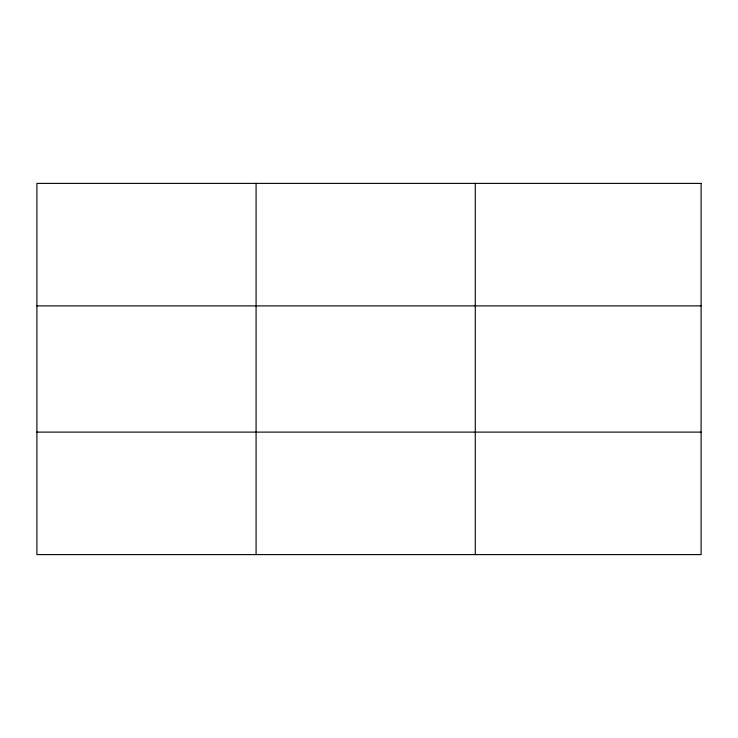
<?xml version="1.0" encoding="UTF-8"?>
<svg xmlns="http://www.w3.org/2000/svg" width="738" height="738" viewBox="0 0 738 738"><rect width="100%" height="100%" fill="white"/><g stroke="black" fill="none" stroke-linecap="round" stroke-linejoin="round"><path stroke-width="1.11" d="M256.086 554.607L256.086 183.393M475.272 554.607L475.272 183.393M36.9 305.892L701.1 305.892M36.9 432.108L701.1 432.108M701.1 183.393L701.1 554.607L36.9 554.607L36.9 183.393L701.1 183.393"/></g></svg>
